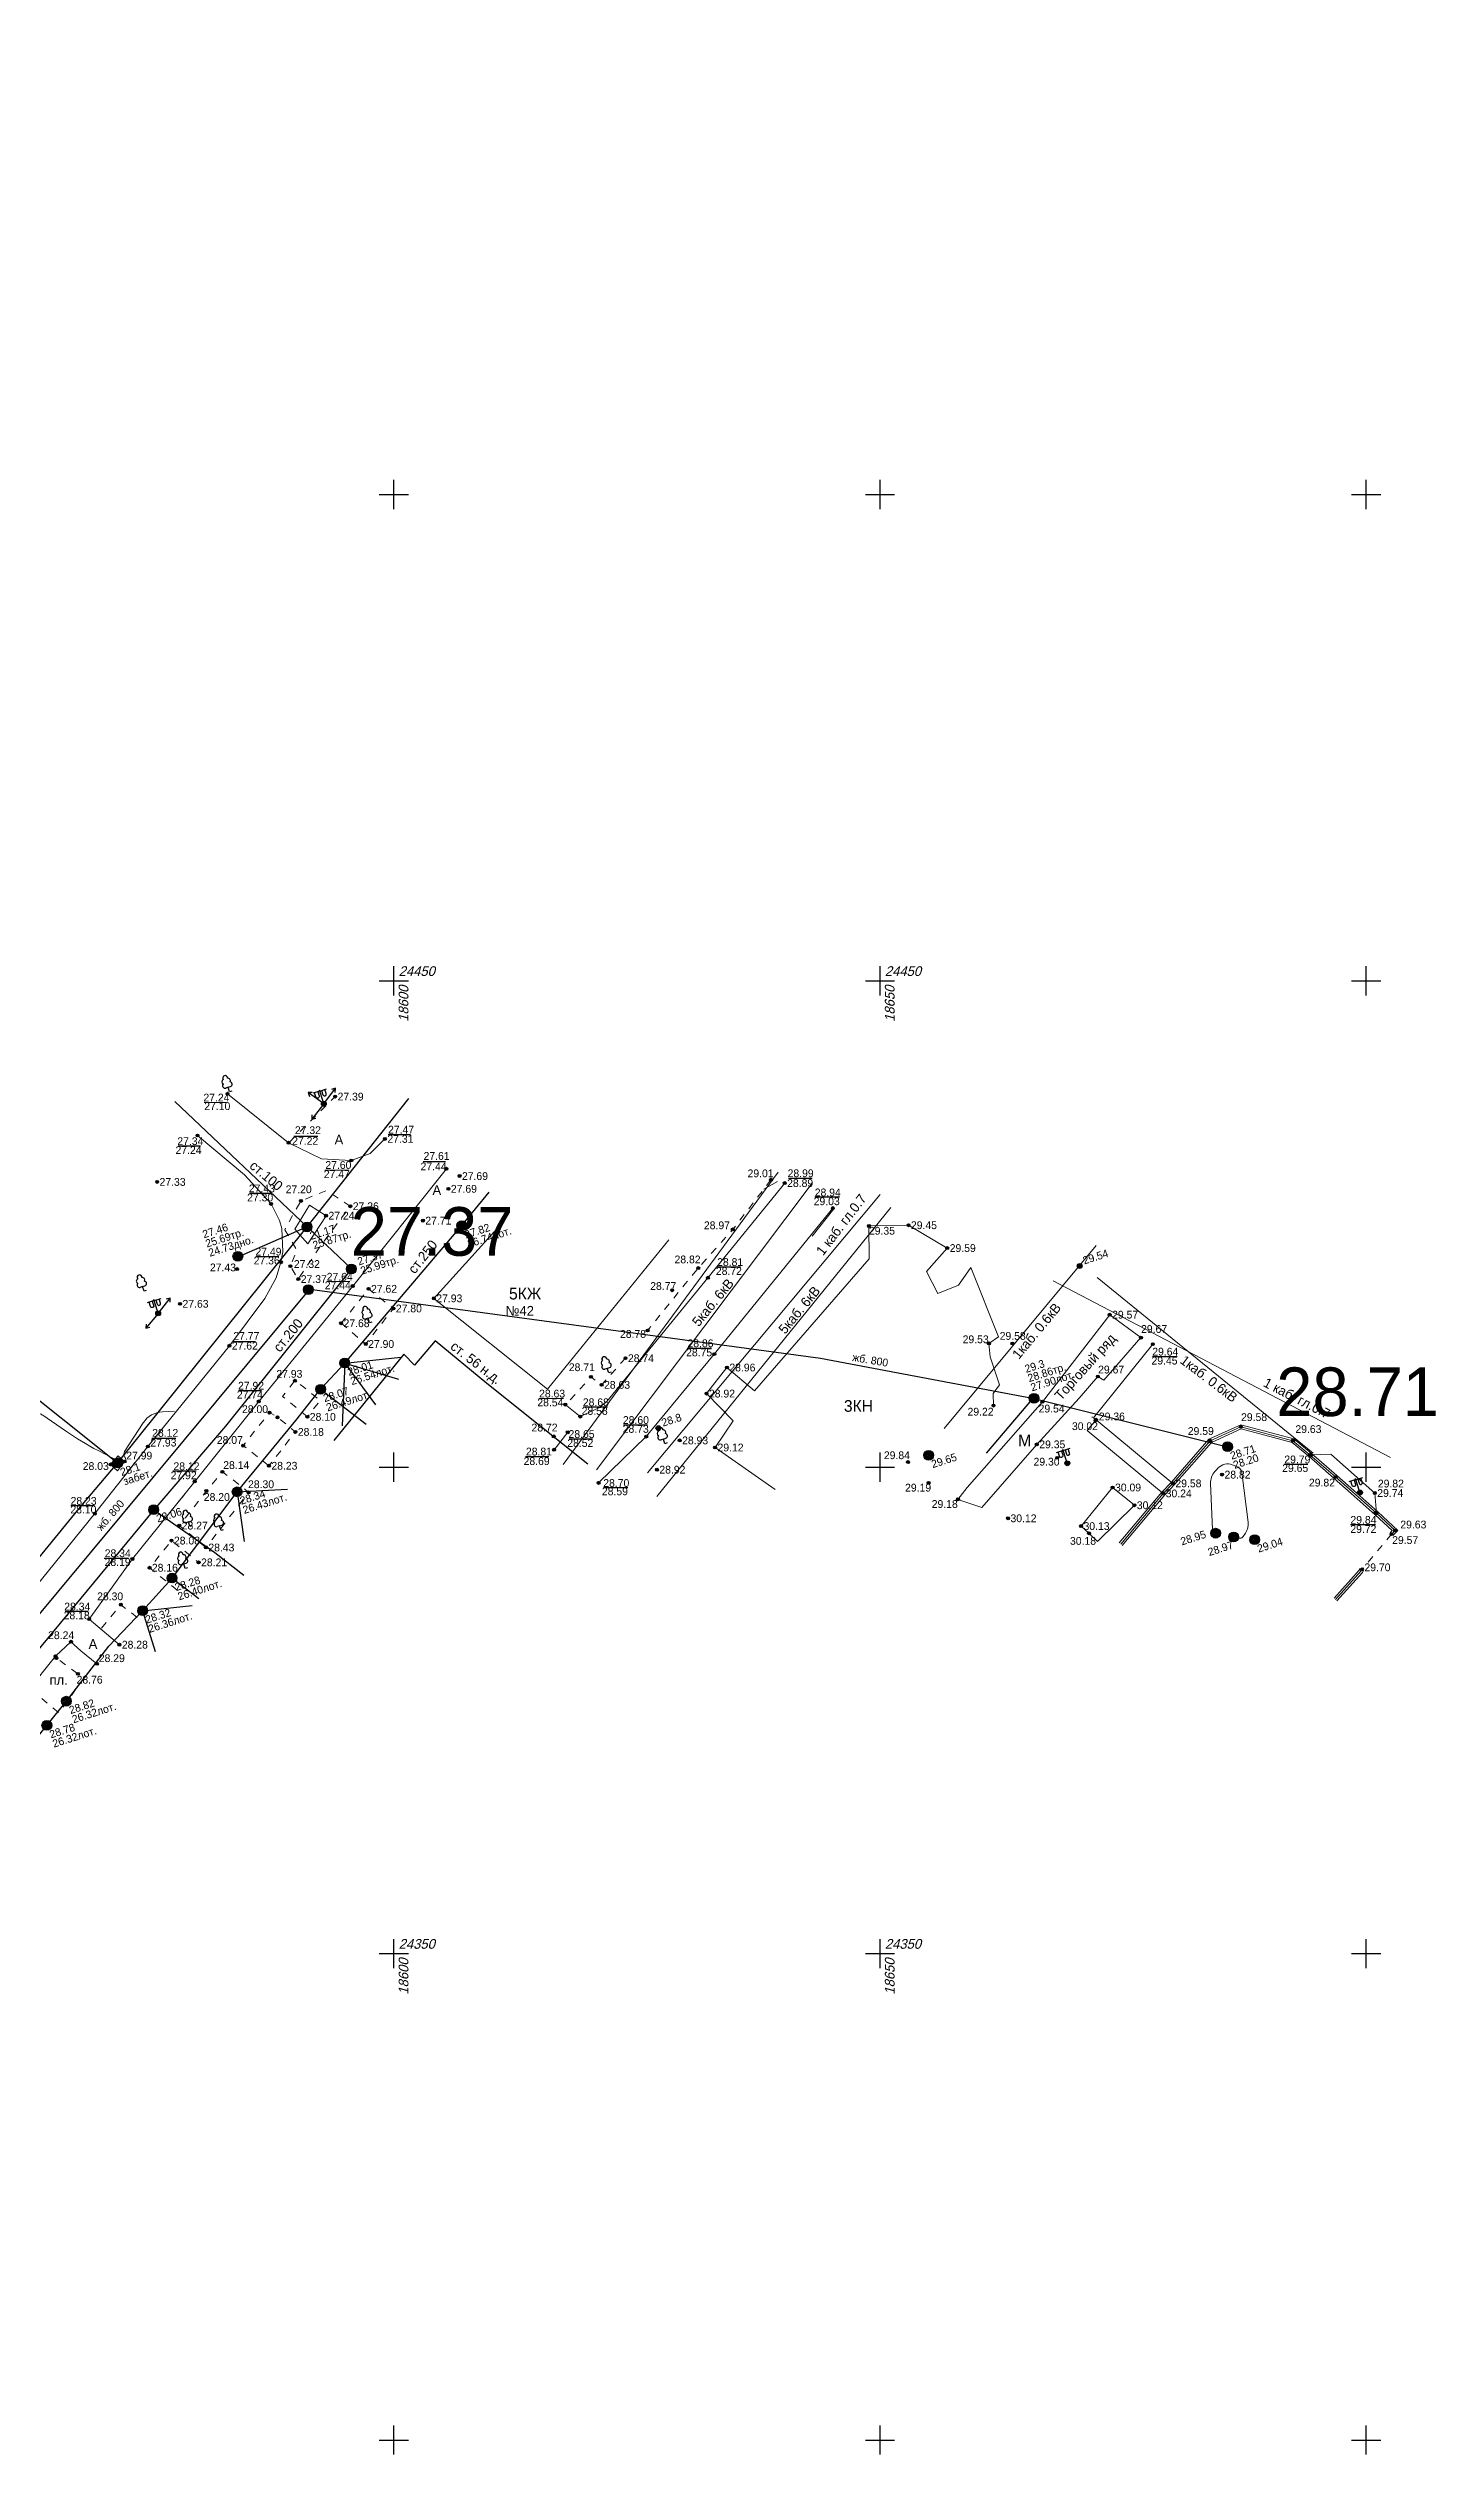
# Model space of a CAD drawing. Header units: metres. Extents: x 16881 to 20071, y 24181 to 25063.
# Drawn here: x 18564.5 to 18707.2, y 24298 to 24545.9 of the extents above; entities that cross this region are included whole.
import ezdxf
from ezdxf.enums import TextEntityAlignment as Align

# ---------------------------------------------------------------- set-up
doc = ezdxf.new("R2010")
doc.units = ezdxf.units.M
doc.linetypes.add('g5_01_5x1_5', pattern=[1.5, 0.75, -0.75])
for name, color, linetype in [('02_Сетка', 7, 'Continuous'), ('03_Здания и строения', 7, 'Continuous'), ('06_Инженерно-технические сооружения', 7, 'Continuous'), ('07_Объекты электропередачи', 7, 'Continuous'), ('10_Границы покрытий и угодий', 7, 'Continuous'), ('13_Растительность', 7, 'Continuous'), ('14_Ограждения', 7, 'Continuous'), ('19_Горизонтали', 7, 'Continuous'), ('30_Канализация', 7, 'Continuous'), ('31_Водопровод', 7, 'Continuous'), ('33_Газопровод', 7, 'Continuous'), ('35_Телефон', 7, 'Continuous'), ('37_Кабель низкого напряжения', 7, 'Continuous'), ('38_Кабели высокого напряжения', 7, 'Continuous'), ('44_Крышки колодцев', 7, 'Continuous'), ('45_Номера колодцев', 7, 'Continuous'), ('61_Отметки высоты поверхности', 7, 'Continuous'), ('Сетка', 7, 'Continuous')]:
    doc.layers.add(name, color=color, linetype=linetype)
doc.styles.add('LIKE11', font='bm431.shx')
doc.styles.add('LIKE14', font='p131.shx')
doc.styles.add('LIKE17', font='d431.shx')
doc.styles.add('LIKE32', font='peteri.shx')
doc.styles.add('Line_GUGK', font='')
doc.styles.get('Line_GUGK').set_extended_font_data('Bm431', italic=True)
doc.linetypes.add('g5_119_1', pattern='A,4,-1,[31,GUGK_2005.shx,S=0.1,R=0,X=0,Y=0],0.35,[31,GUGK_2005.shx,S=0.08,R=0,X=0,Y=0],3.3,[31,GUGK_2005.shx,S=0.08,R=180,X=0,Y=0],0.35,[31,GUGK_2005.shx,S=0.1,R=180,X=0,Y=0],-1', length=10)
doc.linetypes.add('g5_119_3', pattern='A,4,-1,[31,GUGK_2005.shx,S=0.1,R=0,X=0,Y=0],4,[31,GUGK_2005.shx,S=0.1,R=180,X=0,Y=0],-1', length=10)
doc.linetypes.add('g5_122_g', pattern='A,1,-1,1.5,-0.4,["Г",Line_GUGK,S=1,R=0,X=0,Y=-0.5],-1.5,1.5,-1,4,-1,4,-1,3', length=20.9)
doc.linetypes.add('g5_122_k', pattern='A,1,-1,1.5,-0.4,["К",Line_GUGK,S=1,R=0,X=0,Y=-0.5],-1.5,1.5,-1,4,-1,4,-1,3', length=20.9)
doc.linetypes.add('g5_122_kl', pattern='A,1,-1,1.5,-0.4,["Кл",Line_GUGK,S=1,R=0,X=0,Y=-0.5],-2.4,1.5,-1,4,-1,4,-1,3', length=21.8)
doc.linetypes.add('g5_122_v', pattern='A,1,-1,1.5,-0.4,["В",Line_GUGK,S=1,R=0,X=0,Y=-0.5],-1.5,1.5,-1,4,-1,4,-1,3', length=20.9)
doc.linetypes.add('g5_133_t', pattern='A,2,[27,GUGK_2005.shx,S=0.4,R=0,X=0,Y=0],2,-1,2,[27,GUGK_2005.shx,S=0.4,R=0,X=0,Y=0],2,-1,2,[27,GUGK_2005.shx,S=0.4,R=0,X=0,Y=0],2,-0.1,["V",Line_GUGK,S=1,R=0,X=0,Y=-0.5],-1', length=15.1)
doc.linetypes.add('g5_472', pattern='A,0,-4,[25,GUGK_2005.shx,S=0.4,R=0,X=0,Y=-0.2],0', length=4)

# ---------------------------------------------------------------- blocks, each defined once
blk = doc.blocks.new('g5_115_1')
at = {"color": 0}
for points in [[(0, 0), (2, 0)], [(1.65, -0.25), (2, 0), (1.65, 0.25)]]:
    blk.add_lwpolyline(points, dxfattribs=at)
blk = doc.blocks.new('g5_117b')
h = blk.add_hatch(color=255)
edge = h.paths.add_edge_path(flags=16)
edge.add_arc((0, 0), 0.113, 0, 360)
edge = h.paths.add_edge_path()
edge.add_arc((0, 0), 0.463, 0, 360)
h = blk.add_hatch(color=0)
edge = h.paths.add_edge_path()
edge.add_arc((0, 0), 0.075, 0, 360)
at = {"color": 0}
for radius in [0.5, 0.075]:
    blk.add_circle((0, 0), radius, dxfattribs=at)
blk = doc.blocks.new('g5_117kb')
h = blk.add_hatch(color=255)
h.paths.add_polyline_path([(0.04, 0.04), (0.46, 0.04, 0.367426), (0.04, 0.46)])
h.paths.add_polyline_path([(-0.04, 0.46, 0.367426), (-0.46, 0.04), (-0.04, 0.04)])
h.paths.add_polyline_path([(-0.04, -0.04), (-0.46, -0.04, 0.367426), (-0.04, -0.46)])
h.paths.add_polyline_path([(0.04, -0.46, 0.367426), (0.46, -0.04), (0.04, -0.04)])
at = {"color": 0}
for points in [[(-0.5, 0), (0.5, 0)], [(0, 0.5), (0, -0.5)]]:
    blk.add_lwpolyline(points, dxfattribs=at)
blk.add_circle((0, 0), 0.5, dxfattribs=at)
blk = doc.blocks.new('g5_388_1')
at = {"color": 0}
blk.add_lwpolyline([(0, 0.5), (0.26, 0.5, 0.798042), (0.36, 0.97, 0.636328), (0.23, 1.41, 0.533064), (0, 1.75, 0.533064), (-0.23, 1.41, 0.636328), (-0.36, 0.97, 0.798042), (-0.26, 0.5)], format="xyb", dxfattribs=at)
for points in [[(0, 0.5), (-0.26, 0.5)], [(0.25, 0), (0, 0), (0, 0.5)]]:
    blk.add_lwpolyline(points, dxfattribs=at)
blk = doc.blocks.new('g5_106_1a')
h = blk.add_hatch(color=255)
edge = h.paths.add_edge_path()
edge.add_arc((0, 0), 0.212, 0, 360)
at = {"color": 0}
blk.add_circle((0, 0), 0.25, dxfattribs=at)
blk = doc.blocks.new('g5_117v')
h = blk.add_hatch(color=255)
h.paths.add_polyline_path([(-0.46, 0.04), (0.46, 0.04, 0.921954)])
h.paths.add_polyline_path([(0.46, -0.04), (-0.46, -0.04, 0.921954)])
at = {"color": 0}
blk.add_line((-0.5, 0), (0.5, 0), dxfattribs=at)
blk.add_circle((0, 0), 0.5, dxfattribs=at)
blk = doc.blocks.new('g5_110_1e')
h = blk.add_hatch(color=255)
edge = h.paths.add_edge_path()
edge.add_arc((0, 0), 0.212, 0, 360)
at = {"color": 0}
for p, q in [((0, 1.38), (-0.75, 1.38)), ((0, 0.25), (0, 1.5)), ((0, 1.38), (0.75, 1.38))]:
    blk.add_line(p, q, dxfattribs=at)
for points in [[(-0.2, 1.38), (-0.2, 0.93, -1.040016), (-0.55, 0.93), (-0.55, 1.38)], [(0.2, 1.38), (0.2, 0.93, 1.040016), (0.55, 0.93), (0.55, 1.38)]]:
    blk.add_lwpolyline(points, format="xyb", dxfattribs=at)
blk.add_circle((0, 0), 0.25, dxfattribs=at)
blk = doc.blocks.new('g5_012')
at = {"color": 92}
for points in [[(-1.5, 0), (1.5, 0)], [(0, -1.5), (0, 1.5)]]:
    blk.add_lwpolyline(points, dxfattribs=at)
blk = doc.blocks.new('g5_330')
blk.add_hatch(color=0).paths.add_polyline_path([(0.15, 0, 1), (-0.15, 0, 1)])
at = {"color": 0}
blk.add_circle((0, 0), 0.15, dxfattribs=at)
blk = doc.blocks.new('g5_117kl')
h = blk.add_hatch(color=255)
h.paths.add_polyline_path([(0.42, 0.2, 0.633652), (-0.42, 0.2)])
h.paths.add_polyline_path([(-0.45, 0.12, 0.067116), (-0.46, 0, 0.067116), (-0.45, -0.12), (0.45, -0.12, 0.067116), (0.46, 0, 0.067116), (0.45, 0.12)])
h.paths.add_polyline_path([(-0.42, -0.2, 0.633652), (0.42, -0.2)])
at = {"color": 0}
for p, q in [((-0.47, 0.16), (0.47, 0.16)), ((-0.47, -0.16), (0.47, -0.16))]:
    blk.add_line(p, q, dxfattribs=at)
blk.add_circle((0, 0), 0.5, dxfattribs=at)

msp = doc.modelspace()

# ---------------------------------------------------------------- linework, layer by layer
at = {"layer": '03_Здания и строения', "color": 7, "linetype": 'Continuous', "lineweight": 20, "flags": 128}
for points in [[(18611.28, 24425.25), (18604.12, 24417.36), (18615.8, 24408.03), (18628.27, 24423.36)], [(18648.86, 24424.8), (18648.88, 24421.43), (18637.11, 24407.85), (18634.26, 24410.25), (18632.16, 24407.57), (18634.9, 24404.78), (18633.04, 24402.03), (18639.23, 24397.7)], [(18648.86, 24424.8), (18652.93, 24424.88), (18656.92, 24422.53), (18654.79, 24420.13), (18655.96, 24417.87), (18658.06, 24418.71), (18659.34, 24420.52), (18662.18, 24413.39), (18661.2, 24412.73), (18661.32, 24411.35), (18662.29, 24408.46), (18661.63, 24407.57), (18661.67, 24406.34)], [(18658.02, 24396.7), (18658.97, 24397.9), (18666.7, 24406.74), (18673.62, 24415.68), (18676.84, 24413.32), (18673.01, 24408.95), (18672.4, 24409.33), (18670.49, 24407.09), (18666.12, 24402.35), (18660.48, 24395.86), (18658.02, 24396.7)]]:
    msp.add_lwpolyline(points, dxfattribs=at)
at = {"layer": '06_Инженерно-технические сооружения', "color": 7, "linetype": 'Continuous', "lineweight": 20, "flags": 128}
for points in [[(18591.16, 24422.97), (18593.03, 24425.86), (18591.32, 24426.95), (18589.83, 24424.47), (18591.16, 24422.97)], [(18672.23, 24404.88), (18671.3, 24403.77), (18679.13, 24397.31), (18680.13, 24398.34)], [(18570.88, 24400.29), (18571.65, 24401.16), (18572.31, 24400.59), (18571.57, 24399.63), (18570.88, 24400.29)], [(18673.92, 24397.92), (18670.68, 24393.95), (18671.49, 24393.21), (18672.38, 24392.38), (18676.16, 24396.09), (18673.92, 24397.92)]]:
    msp.add_lwpolyline(points, dxfattribs=at)
at = {"layer": '10_Границы покрытий и угодий', "color": 7, "linetype": 'Continuous', "lineweight": 20, "flags": 128}
for points in [[(18582.9, 24438.39), (18589.18, 24433.36), (18592.56, 24431.69), (18595.63, 24431.53), (18597.57, 24432.25), (18599.09, 24433.75)], [(18579.81, 24434.1), (18584.65, 24430.05), (18587.38, 24427.07), (18588.25, 24425.38), (18588.49, 24424.54), (18588.59, 24422.15), (18588.39, 24421.07), (18587.89, 24419.47), (18586.75, 24417.36), (18583.09, 24412.49), (18574.72, 24402.13), (18569.25, 24395.23), (18561.76, 24385.97), (18559.84, 24385.09), (18558.12, 24385.01), (18553.44, 24386.83), (18549.08, 24381.49), (18547.98, 24380.25), (18548.31, 24378.66), (18547.92, 24375.3), (18546.73, 24373.12), (18532.66, 24355.98)], [(18571.78, 24381.76), (18568.67, 24384.39), (18573.12, 24390.57), (18579.53, 24398.55), (18586.11, 24406.77), (18595.77, 24418.63), (18605.41, 24430.68)], [(18617.63, 24406.44), (18619.17, 24405.21), (18621.09, 24406.09), (18621.9, 24406.76), (18632.3, 24419.48), (18640.2, 24429.21)], [(18645.15, 24426.64), (18632.96, 24411.62), (18625.96, 24403.15), (18621.06, 24398.39)], [(18678.06, 24412.65), (18671.96, 24405.09), (18672.23, 24404.88), (18680.13, 24398.34)], [(18616.48, 24401.8), (18617.89, 24403.59)], [(18694.24, 24401.28), (18696.37, 24401.36), (18700.89, 24397.35), (18701.05, 24395.27), (18702.97, 24393.5), (18702.6, 24393.12)], [(18549.12, 24350.54), (18547.81, 24352.15), (18547.09, 24354.08), (18547.29, 24356.19), (18548.26, 24358.56), (18549.68, 24360.84), (18555.88, 24368.68), (18560.21, 24374.25), (18563.97, 24379.02), (18565.21, 24380.57), (18566.8, 24382.06), (18567.8, 24381.12), (18569.47, 24379.8)]]:
    msp.add_lwpolyline(points, dxfattribs=at)
at = {"layer": '10_Границы покрытий и угодий', "color": 7, "linetype": 'g5_01_5x1_5', "lineweight": 20, "flags": 128}
for points in [[(18589.3, 24433.46), (18593.97, 24438.1)], [(18588.78, 24424.42), (18590.03, 24422.27), (18589.37, 24420.67), (18590.18, 24419.34), (18592.52, 24422.85), (18595.53, 24426.83), (18593.1, 24428.45), (18590.45, 24427.38), (18588.78, 24424.42)], [(18638.78, 24429.55), (18634.86, 24424.45), (18631.31, 24420.47), (18629.98, 24418.87), (18626.1, 24414.06)], [(18594.58, 24414.8), (18597.11, 24412.67), (18599.96, 24416.32), (18597.41, 24418.34), (18594.58, 24414.8)], [(18623.83, 24411.21), (18621.37, 24408.47), (18620.27, 24409.29), (18617.81, 24406.55)], [(18591.11, 24405.18), (18589.36, 24406.65), (18588.56, 24407.28), (18589.83, 24408.89), (18590.76, 24408.22), (18592.42, 24406.85), (18591.11, 24405.18)], [(18587.16, 24400.15), (18585.17, 24401.73), (18584.51, 24402.22), (18587.22, 24405.62), (18588.04, 24405.13), (18589.88, 24403.63), (18587.16, 24400.15)], [(18580.68, 24391.75), (18577.94, 24394), (18580.73, 24397.56), (18582.37, 24399.53), (18583.28, 24398.86), (18585.07, 24397.41), (18580.68, 24391.75)], [(18577.72, 24387.36), (18574.88, 24389.67), (18577.14, 24392.46), (18579.93, 24390.22)], [(18702.6, 24393.12), (18699.56, 24389.5)], [(18569.93, 24383.47), (18571.93, 24385.87), (18573.64, 24384.52)], [(18562.64, 24377.19), (18565.53, 24374.75), (18568.12, 24378.29), (18567.51, 24378.76), (18565.3, 24380.38)]]:
    msp.add_lwpolyline(points, dxfattribs=at)
at = {"layer": '14_Ограждения', "color": 7, "linetype": 'Continuous', "lineweight": 20, "flags": 128}
for points in [[(18702.74, 24392.99), (18703.26, 24393.51), (18701.18, 24395.42), (18698.72, 24397.61), (18696.98, 24399.15), (18694.35, 24401.44), (18692.56, 24402.91), (18687.1, 24404.37), (18683.83, 24402.88), (18679.99, 24398.48), (18678.98, 24397.44), (18674.61, 24392.23)], [(18702.46, 24393.26), (18702.68, 24393.5), (18700.91, 24395.12), (18698.45, 24397.31), (18696.71, 24398.85), (18694.1, 24401.14), (18692.37, 24402.55), (18687.13, 24403.94), (18684.08, 24402.56), (18680.28, 24398.21), (18679.28, 24397.17), (18674.91, 24391.97)], [(18699.38, 24389.59), (18699.29, 24389.42), (18696.7, 24386.54)], [(18699.73, 24389.4), (18699.62, 24389.19), (18696.99, 24386.28)]]:
    msp.add_lwpolyline(points, dxfattribs=at)
at = {"layer": '14_Ограждения', "color": 7, "linetype": 'g5_472', "lineweight": 20, "flags": 128}
for points in [[(18702.6, 24393.12), (18702.97, 24393.5), (18701.05, 24395.27), (18698.58, 24397.46), (18696.85, 24399), (18694.22, 24401.29), (18692.47, 24402.73), (18687.11, 24404.16), (18683.96, 24402.72), (18680.13, 24398.34), (18679.13, 24397.31), (18674.76, 24392.1)], [(18699.56, 24389.5), (18699.45, 24389.3), (18696.84, 24386.41)]]:
    msp.add_lwpolyline(points, dxfattribs=at)
at = {"layer": '19_Горизонтали', "color": 32, "linetype": 'Continuous', "lineweight": 20, "flags": 128}
for points, elevation in [([(18638.04, 24428.57), (18639.47, 24429.36)], 29), ([(18643.02, 24423.77), (18645.24, 24426.58)], 29), ([(18573.38, 24400.49), (18572.45, 24399.26)], 28), ([(18578.41, 24397.1), (18577.75, 24396.33)], 28)]:
    msp.add_lwpolyline(points, dxfattribs=dict(at, elevation=elevation))
for points, elevation in [([(18577.46, 24405.75), (18576.2, 24405.69, 0.242268), (18574.24, 24404.58), (18572.32, 24401.63, 0.312765), (18572.33, 24401.05), (18572.37, 24400.99, -0.375391), (18572.34, 24400.56), (18572.22, 24400.44, -0.832372), (18572.18, 24400.47), (18572.18, 24400.47, 0.351519), (18572.14, 24400.65), (18571.79, 24400.91, 0.334134), (18571.49, 24400.91), (18571.49, 24400.91, -0.286532), (18571.16, 24400.89), (18569.59, 24401.71, -0.030024), (18566.23, 24403.74), (18563.89, 24405.34, 0.036741), (18563.72, 24405.44), (18563.72, 24405.44, 0.036197), (18563.53, 24405.52), (18563.36, 24405.57)], 28), ([(18684.18, 24393.61), (18683.99, 24398.33, -0.193846), (18684.43, 24399.55), (18684.61, 24399.75, -0.098333), (18685.27, 24400.25), (18685.27, 24400.25, -0.197289), (18686.05, 24400.3), (18686.6, 24400.11, -0.109505), (18687.01, 24399.86), (18687.01, 24399.86, -0.172274), (18687.22, 24399.45), (18687.85, 24394.36, -0.179575), (18687.59, 24393.23), (18687.35, 24392.87, -0.238006), (18687.06, 24392.71), (18686.86, 24392.7)], 29)]:
    msp.add_lwpolyline(points, format="xyb", dxfattribs=dict(at, elevation=elevation))
at = {"layer": '19_Горизонтали', "color": 32, "linetype": 'Continuous', "lineweight": 30, "elevation": 30, "flags": 128}
msp.add_lwpolyline([(18671.78, 24405.19), (18671.85, 24405.13)], dxfattribs=at)
at = {"layer": '30_Канализация', "color": 42, "linetype": 'g5_122_kl', "lineweight": 30, "flags": 128}
for points in [[(17981.18, 24764.18), (17973.76, 24619.69), (18068.15, 24564.87), (18224.59, 24482.33), (18357.92, 24375.34), (18432.45, 24314.74), (18453.24, 24297.97), (18504.49, 24313.98), (18591.36, 24418.31), (18643.88, 24411.2), (18665.87, 24407.08), (18685.74, 24402.11)], [(18665.8, 24407.16), (18660.91, 24401.43)]]:
    msp.add_lwpolyline(points, dxfattribs=at)
at = {"layer": '30_Канализация', "color": 12, "linetype": 'g5_122_k', "lineweight": 30, "flags": 128}
for points in [[(18594.96, 24410.71), (18606.99, 24424.84), (18609.79, 24428.26)], [(18591.08, 24424.7), (18584.03, 24421.62)], [(18594.96, 24410.71), (18600.71, 24411.32)], [(18532.59, 24335.07), (18550.09, 24355.88), (18554.65, 24361.61), (18556.89, 24364.32), (18564.32, 24373.46), (18566.33, 24375.95), (18570.68, 24381.61), (18574.17, 24385.25), (18577.2, 24388.6), (18583.89, 24397.47), (18589.91, 24404.8), (18592.47, 24408.02), (18594.96, 24410.71), (18594.69, 24404.27)], [(18594.96, 24410.71), (18598.13, 24406.41)], [(18594.96, 24410.71), (18600.47, 24409.07)], [(18592.47, 24408.02), (18597.15, 24404.44)], [(18583.89, 24397.47), (18589.07, 24397.73)], [(18583.89, 24397.47), (18584.62, 24392.37)], [(18577.2, 24388.6), (18579.94, 24386.52)], [(18574.17, 24385.25), (18579.28, 24385.78)], [(18574.17, 24385.25), (18575.47, 24381.07)]]:
    msp.add_lwpolyline(points, dxfattribs=at)
at = {"layer": '31_Водопровод', "color": 94, "linetype": 'g5_122_v', "lineweight": 30, "flags": 128}
for points in [[(18571.6, 24400.43), (18591.08, 24424.7), (18577.48, 24437.59)], [(18591.08, 24424.7), (18601.53, 24437.9)], [(18591.08, 24424.7), (18595.64, 24420.38)], [(18595.64, 24420.38), (18582.69, 24404.23), (18575.31, 24395.63), (18581.6, 24391.25), (18584.57, 24388.92)], [(18428.29, 24302.06), (18495.57, 24315.46), (18501.61, 24317), (18513.26, 24328.99), (18520.22, 24338.28), (18551.01, 24375.44), (18567.96, 24396.12), (18571.6, 24400.43), (18560.18, 24409.53)], [(18575.31, 24395.63), (18561.61, 24379.03), (18540.02, 24353.1), (18532.99, 24344.16), (18531.67, 24345.65), (18515.28, 24327.09)]]:
    msp.add_lwpolyline(points, dxfattribs=at)
at = {"layer": '33_Газопровод', "color": 132, "linetype": 'g5_122_g', "lineweight": 30, "flags": 128}
msp.add_lwpolyline([(18619.94, 24400.32), (18609.55, 24408.62), (18604.27, 24413), (18602.13, 24410.49), (18601.02, 24411.64), (18593.82, 24402.75)], dxfattribs=at)
at = {"layer": '35_Телефон', "color": 6, "linetype": 'g5_133_t', "lineweight": 20, "flags": 128}
for points in [[(18626.1, 24399.44), (18650.02, 24428.02)], [(18702.5, 24401), (18667.82, 24419.16)]]:
    msp.add_lwpolyline(points, dxfattribs=at)
at = {"layer": '37_Кабель низкого напряжения', "color": 1, "linetype": 'g5_119_3', "lineweight": 20, "flags": 128}
for points in [[(18656.61, 24403.99), (18672.22, 24422.79)], [(18672.34, 24419.52), (18694.53, 24401.46)]]:
    msp.add_lwpolyline(points, dxfattribs=at)
at = {"layer": '38_Кабели высокого напряжения', "color": 1, "linetype": 'g5_119_1', "lineweight": 20, "flags": 128}
for points in [[(18617.42, 24400.28), (18639.54, 24430.33)], [(18620.84, 24399.75), (18643.01, 24429.19)], [(18651.11, 24426.69), (18627.05, 24396.98)]]:
    msp.add_lwpolyline(points, dxfattribs=at)
at = {"layer": '61_Отметки высоты поверхности', "flags": 128}
for points in [[(18580.51, 24437.53), (18582.79, 24437.51)], [(18589.71, 24434.03), (18592.2, 24434.03)], [(18599.42, 24434.19), (18601.72, 24434.2)], [(18577.81, 24433.03), (18580.13, 24433.04)], [(18603.03, 24431.43), (18605.33, 24431.43)], [(18585.15, 24428.16), (18587.5, 24428.17)], [(18592.89, 24430.55), (18595.34, 24430.56)], [(18640.59, 24429.7), (18643.04, 24429.71)], [(18643.3, 24427.79), (18645.85, 24427.8)], [(18585.82, 24421.68), (18588.16, 24421.67)], [(18593.1, 24419.11), (18595.49, 24419.13)], [(18633.28, 24420.6), (18635.65, 24420.6)], [(18583.53, 24412.92), (18585.76, 24412.91)], [(18630.18, 24412.24), (18632.66, 24412.24)], [(18678.03, 24411.4), (18680.55, 24411.4)], [(18584.04, 24407.88), (18586.39, 24407.89)], [(18614.93, 24407.08), (18617.45, 24407.09)], [(18619.5, 24406.22), (18621.96, 24406.2)], [(18623.63, 24404.36), (18626.1, 24404.37)], [(18575.11, 24403), (18577.57, 24403)], [(18613.56, 24401.1), (18615.93, 24401.11)], [(18618.03, 24402.93), (18620.42, 24402.93)], [(18577.29, 24399.63), (18579.69, 24399.62)], [(18691.58, 24400.32), (18694.01, 24400.33)], [(18566.8, 24396.07), (18569.22, 24396.07)], [(18621.55, 24397.93), (18624.08, 24397.91)], [(18698.37, 24394.1), (18700.94, 24394.12)], [(18570.22, 24390.66), (18572.72, 24390.66)], [(18566.2, 24385.21), (18568.58, 24385.21)]]:
    msp.add_lwpolyline(points, dxfattribs=at)

# ---------------------------------------------------------------- block references
at = {"layer": '02_Сетка', "color": 92, "linetype": 'Continuous', "lineweight": 15, "ltscale": 0.5}
for p in [(18600, 24500), (18650, 24500), (18700, 24500), (18600, 24450), (18650, 24450), (18700, 24450), (18600, 24400), (18650, 24400), (18700, 24400), (18600, 24350), (18650, 24350), (18700, 24350), (18600, 24300), (18650, 24300), (18700, 24300)]:
    msp.add_blockref('g5_012', p, dxfattribs=at)
at = {"layer": '07_Объекты электропередачи', "color": 7, "linetype": 'Continuous', "lineweight": 20}
for name, p, rotation in [('g5_115_1', (18592.8, 24437.35, 27.32), 143.9248446055383), ('g5_110_1e', (18592.8, 24437.35, 27.32), 17.69727627159691), ('g5_115_1', (18592.8, 24437.35, 27.32), 53.54642571537928), ('g5_115_1', (18592.8, 24437.35, 27.32), 231.666137702439), ('g5_106_1a', (18670.53, 24420.69, 29.54), 17.69727627159691), ('g5_115_1', (18575.77, 24415.82, 27.64), 230.0217013578668), ('g5_110_1e', (18575.77, 24415.82, 27.64), 17.69727627159691), ('g5_115_1', (18575.77, 24415.82, 27.64), 51.66612586329354), ('g5_106_1a', (18627.21, 24404.02, 28.8), 17.69727627159691), ('g5_110_1e', (18669.26, 24400.41, 30.05), 17.69727627159691), ('g5_110_1e', (18699.36, 24397.41, 29.86), 17.69727627159691)]:
    msp.add_blockref(name, p, dxfattribs=dict(at, rotation=rotation))
at = {"layer": '13_Растительность', "color": 92, "linetype": 'Continuous', "lineweight": 20, "rotation": 17.69727627159691}
for p in [(18583.11, 24438.58, 27.29), (18574.31, 24418.09, 27.61), (18597.51, 24414.85, 27.73), (18622.1, 24409.69, 28.68), (18627.88, 24402.42, 28.88), (18579.03, 24393.9, 28.27), (18582.23, 24393.5, 28.16), (18578.55, 24389.59, 28.21)]:
    msp.add_blockref('g5_388_1', p, dxfattribs=at)
at = {"layer": '44_Крышки колодцев', "color": 7, "linetype": 'Continuous', "lineweight": 20}
for name, p, rotation in [('g5_117v', (18591.08, 24424.7, 21.17), 17.69727627159691), ('g5_117kb', (18606.99, 24424.84, 27.82), 17.69727627159691), ('g5_117kb', (18583.96, 24421.69, 27.46), 17.69727627159691), ('g5_117v', (18595.64, 24420.38, 27.37), 17.69727627159691), ('g5_117kl', (18591.2, 24418.26, 27.32), 326.3099380122847), ('g5_117kb', (18594.96, 24410.71, 28.01), 17.69727627159691), ('g5_117kb', (18592.47, 24408.02, 28.07), 17.69727627159691), ('g5_117kl', (18665.83, 24407.09, 29.3), 326.3099380122847), ('g5_117v', (18571.6, 24400.43, 28.1), 17.69727627159691), ('g5_117b', (18655, 24401.23, 29.65), 17.69727627159691), ('g5_117kl', (18685.74, 24402.11, 28.71), 326.3099380122847), ('g5_117v', (18575.31, 24395.63, 28.06), 17.69727627159691), ('g5_117kb', (18583.89, 24397.47, 28.34), 17.69727627159691), ('g5_117b', (18684.51, 24393.22, 28.95), 17.69727627159691), ('g5_117b', (18686.38, 24392.83, 28.97), 17.69727627159691), ('g5_117b', (18688.53, 24392.55, 29.04), 17.69727627159691), ('g5_117kb', (18577.2, 24388.6, 28.29), 17.69727627159691), ('g5_117kb', (18574.17, 24385.25, 28.32), 17.69727627159691), ('g5_117kb', (18566.33, 24375.95, 28.82), 17.69727627159691), ('g5_117kb', (18564.32, 24373.46, 28.78), 17.69727627159691)]:
    msp.add_blockref(name, p, dxfattribs=dict(at, rotation=rotation))
at = {"layer": '61_Отметки высоты поверхности', "color": 7, "linetype": 'Continuous', "lineweight": 20}
for p in [(18582.9, 24438.39, 27.11), (18593.97, 24438.1, 27.39), (18579.81, 24434.1, 27.24), (18589.18, 24433.36, 27.22), (18599.09, 24433.75, 27.31), (18595.63, 24431.53, 27.47), (18605.41, 24430.68, 27.44), (18575.66, 24429.33, 27.33), (18605.62, 24428.62, 27.69), (18606.76, 24429.94, 27.69), (18638.78, 24429.55, 29.01), (18640.2, 24429.21, 28.89), (18587.38, 24427.07, 27.3), (18590.45, 24427.38, 27.2), (18593.03, 24425.86, 27.24), (18595.53, 24426.83, 27.26), (18645.15, 24426.64, 28.94), (18602.99, 24425.35, 27.71), (18634.86, 24424.45, 28.97), (18648.86, 24424.8, 29.35), (18652.93, 24424.88, 29.45), (18588.39, 24421.07, 27.36), (18589.37, 24420.67, 27.32), (18656.92, 24422.53, 29.59), (18583.88, 24420.37, 27.43), (18590.18, 24419.34, 27.37), (18595.77, 24418.63, 27.45), (18597.41, 24418.34, 27.62), (18628.63, 24418.19, 28.77), (18631.31, 24420.47, 28.82), (18632.3, 24419.48, 28.72), (18578.02, 24416.8, 27.63), (18599.96, 24416.32, 27.8), (18604.12, 24417.36, 27.93), (18673.62, 24415.68, 29.57), (18594.58, 24414.8, 27.68), (18626.1, 24414.06, 28.78), (18676.84, 24413.32, 29.67), (18583.09, 24412.49, 27.62), (18597.11, 24412.67, 27.9), (18623.83, 24411.21, 28.73), (18632.96, 24411.62, 28.75), (18661.2, 24412.73, 29.53), (18663.62, 24412.72, 29.8), (18678.06, 24412.65, 29.45), (18589.83, 24408.89, 27.93), (18620.27, 24409.29, 28.71), (18621.37, 24408.47, 28.63), (18634.26, 24410.25, 28.96), (18672.4, 24409.33, 29.67), (18586.11, 24406.77, 27.73), (18617.63, 24406.44, 28.54), (18632.16, 24407.57, 28.92), (18661.67, 24406.34, 29.21), (18666.7, 24406.74, 29.55), (18587.22, 24405.62, 28), (18588.04, 24405.13, 28.06), (18589.88, 24403.63, 28.18), (18591.11, 24405.18, 28.1), (18617.89, 24403.59, 28.52), (18619.17, 24405.21, 28.58), (18672.16, 24404.8, 30.02), (18672.23, 24404.88, 29.36), (18687.11, 24404.16, 29.57), (18574.72, 24402.13, 27.93), (18584.51, 24402.22, 28.07), (18616.45, 24403.17, 28.71), (18616.48, 24401.8, 28.69), (18625.96, 24403.15, 28.61), (18629.4, 24402.76, 28.93), (18633.04, 24402.03, 29.12), (18666.12, 24402.35, 29.35), (18668.22, 24400.97, 29.3), (18683.96, 24402.72, 29.59), (18692.47, 24402.73, 29.63), (18694.24, 24401.28, 29.65), (18694.31, 24401.22, 29.79), (18570.88, 24400.29, 28.03), (18572.31, 24400.59, 27.99), (18579.53, 24398.55, 27.93), (18582.37, 24399.53, 28.14), (18587.16, 24400.15, 28.23), (18621.06, 24398.39, 28.59), (18627.06, 24399.75, 28.92), (18652.88, 24400.53, 29.84), (18655, 24398.4, 29.19), (18680.13, 24398.34, 29.58), (18685.18, 24399.24, 28.82), (18696.85, 24399, 29.82), (18580.73, 24397.56, 28.2), (18585.07, 24397.41, 28.3), (18658.02, 24396.7, 29.18), (18673.92, 24397.92, 30.09), (18676.16, 24396.09, 30.12), (18679.13, 24397.31, 30.24), (18700.89, 24397.35, 29.74), (18569.25, 24395.23, 28.1), (18577.94, 24394, 28.27), (18663.17, 24394.75, 30.12), (18670.68, 24393.95, 30.13), (18700.96, 24395.34, 29.84), (18701.05, 24395.27, 29.72), (18702.97, 24393.5, 29.63), (18577.14, 24392.46, 28.07), (18580.68, 24391.75, 28.43), (18671.49, 24393.21, 30.18), (18702.6, 24393.12, 29.57), (18573.12, 24390.57, 28.19), (18574.88, 24389.67, 28.16), (18579.93, 24390.22, 28.21), (18699.56, 24389.5, 29.48), (18571.93, 24385.87, 28.3), (18568.67, 24384.39, 28.18), (18566.8, 24382.06, 28.24), (18571.78, 24381.76, 28.27), (18565.21, 24380.57, 28.42), (18565.3, 24380.38, 28.59), (18567.51, 24378.76, 28.76), (18569.47, 24379.8, 28.29)]:
    msp.add_blockref('g5_330', p, dxfattribs=at)

# ---------------------------------------------------------------- texts
at = {"color": 6, "linetype": 'ByBlock', "lineweight": 60, "char_height": 5, "attachment_point": 1}
for s, insert in [('27.37', (18595.57, 24426.74)), ('28.71', (18690.75, 24410.26))]:
    msp.add_mtext_dynamic_manual_height_columns(s, width=22.4107, gutter_width=12.5, heights=[0], dxfattribs=dict(at, insert=insert))
at = {"layer": '03_Здания и строения', "color": 7, "linetype": 'Continuous', "lineweight": 15}
for s, height, style, p in [('5КЖ', 1.2, 'LIKE14', (18611.85, 24417.25)), ('№42', 1, 'LIKE11', (18611.49, 24415.58)), ('3КН', 1.2, 'LIKE14', (18646.29, 24405.7)), ('М', 1.2, 'LIKE14', (18664.21, 24402.15))]:
    msp.add_text(s, height=height, dxfattribs=dict(at, style=style)).set_placement(p)
at = {"layer": '03_Здания и строения', "color": 7, "linetype": 'Continuous', "lineweight": 15, "style": 'LIKE11'}
msp.add_text('Торговый ряд', height=1, rotation=47.9699, dxfattribs=at).set_placement((18668.61, 24406.8))
at = {"layer": '07_Объекты электропередачи', "color": 7, "linetype": 'Continuous', "lineweight": 15, "ltscale": 0.5, "style": 'LIKE17'}
for s, p in [('29.54', (18671.01, 24420.84)), ('28.8', (18627.69, 24404.17))]:
    msp.add_text(s, height=0.8, rotation=17.6973, dxfattribs=at).set_placement(p)
at = {"layer": '10_Границы покрытий и угодий', "color": 7, "linetype": 'Continuous', "lineweight": 15, "style": 'LIKE11'}
for s, p in [('А', (18593.91, 24433.18)), ('А', (18603.98, 24427.99)), ('А', (18568.62, 24381.33)), ('пл.', (18564.6, 24377.64))]:
    msp.add_text(s, height=1, dxfattribs=at).set_placement(p)
at = {"layer": '30_Канализация', "color": 12, "linetype": 'Continuous', "lineweight": 15, "style": 'LIKE32'}
msp.add_text('ст.250', height=1, rotation=51.9119, dxfattribs=at).set_placement((18602.16, 24419.8))
at = {"layer": '30_Канализация', "color": 42, "linetype": 'Continuous', "lineweight": 20, "style": 'LIKE11'}
for rotation, p in [(350.4792, (18647.11, 24410.94, 12.16)), (49.0396, (18569.92, 24393.41, 12.16))]:
    msp.add_text('жб. 800', height=0.8, rotation=rotation, dxfattribs=at).set_placement(p)
at = {"layer": '31_Водопровод', "color": 94, "linetype": 'Continuous', "lineweight": 15, "style": 'LIKE32'}
for s, rotation, p in [('ст.100', 319.9352, (18585.08, 24430.84)), ('ст.200', 50.726, (18588.28, 24411.75))]:
    msp.add_text(s, height=1, rotation=rotation, dxfattribs=at).set_placement(p)
at = {"layer": '33_Газопровод', "color": 132, "linetype": 'Continuous', "lineweight": 15, "style": 'LIKE32'}
msp.add_text('ст. 56 н.д.', height=1, rotation=322.2044, dxfattribs=at).set_placement((18605.73, 24412.24))
at = {"layer": '35_Телефон', "color": 6, "linetype": 'Continuous', "lineweight": 15, "style": 'LIKE32'}
for rotation, p in [(52.3809, (18644.14, 24421.68)), (332.7519, (18689.33, 24408.36))]:
    msp.add_text('1 каб. гл.0.7', height=1, rotation=rotation, dxfattribs=at).set_placement(p)
at = {"layer": '37_Кабель низкого напряжения', "color": 1, "linetype": 'Continuous', "lineweight": 20, "style": 'LIKE32'}
for rotation, p in [(50.3524, (18664.28, 24411.03)), (322.7383, (18680.77, 24410.79))]:
    msp.add_text('1каб. 0.6кВ', height=1, rotation=rotation, dxfattribs=at).set_placement(p)
at = {"layer": '38_Кабели высокого напряжения', "color": 1, "linetype": 'Continuous', "lineweight": 20, "style": 'LIKE32'}
for p in [(18631.36, 24414.38), (18640.24, 24413.61)]:
    msp.add_text('5каб. 6кВ', height=1, rotation=50.5823, dxfattribs=at).set_placement(p)
at = {"layer": '45_Номера колодцев', "color": 7, "linetype": 'Continuous', "lineweight": 15, "ltscale": 0.5, "style": 'LIKE17'}
for s, p in [('27.46', (18580.48, 24423.53)), ('25.69тр.', (18580.78, 24422.58)), ('24.73дно.', (18581.09, 24421.63)), ('21.17', (18591.51, 24423.37)), ('25.87тр.', (18591.81, 24422.41)), ('27.82', (18607.42, 24423.5)), ('26.74лот.', (18607.72, 24422.55)), ('27.37', (18596.41, 24420.74)), ('25.99тр.', (18596.72, 24419.79)), ('28.01', (18595.39, 24409.38)), ('29.3', (18665.03, 24409.69)), ('26.54лот.', (18595.69, 24408.43)), ('28.86тр.', (18665.34, 24408.74)), ('27.90лот.', (18665.64, 24407.79)), ('28.07', (18592.89, 24406.68)), ('26.49лот.', (18593.2, 24405.73)), ('29.65', (18655.43, 24399.9)), ('28.71', (18686.17, 24400.77)), ('28.20', (18686.47, 24399.82)), ('28.1', (18572.02, 24399.09)), ('забет.', (18572.33, 24398.14)), ('28.34', (18584.32, 24396.14)), ('26.43лот.', (18584.62, 24395.19)), ('28.06', (18575.73, 24394.3)), ('28.95', (18681.06, 24391.96)), ('28.97', (18683.87, 24390.86)), ('29.04', (18688.95, 24391.22)), ('28.28', (18577.63, 24387.26)), ('26.40лот.', (18577.93, 24386.31)), ('28.32', (18574.6, 24383.92)), ('26.36лот.', (18574.9, 24382.97)), ('28.82', (18566.76, 24374.62)), ('28.78', (18564.74, 24372.12)), ('26.32лот.', (18567.06, 24373.67)), ('26.32лот.', (18565.05, 24371.17))]:
    msp.add_text(s, height=0.8, rotation=17.6973, dxfattribs=at).set_placement(p)
at = {"layer": '61_Отметки высоты поверхности', "color": 7, "linetype": 'Continuous', "lineweight": 15, "ltscale": 0.5, "style": 'LIKE17'}
for s, p in [('27.24', (18580.42, 24437.6)), ('27.39', (18594.22, 24437.7)), ('27.10', (18580.51, 24436.72)), ('27.34', (18577.74, 24433.12)), ('27.22', (18589.55, 24433.15)), ('27.32', (18589.83, 24434.25)), ('27.31', (18599.34, 24433.35)), ('27.47', (18599.41, 24434.3)), ('27.24', (18577.55, 24432.2)), ('27.60', (18592.96, 24430.67)), ('27.44', (18602.75, 24430.52)), ('27.61', (18603.06, 24431.6)), ('28.99', (18640.5, 24429.82)), ('27.33', (18575.91, 24428.93)), ('27.43', (18585.09, 24428.26)), ('27.20', (18588.88, 24428.17)), ('27.47', (18592.8, 24429.73)), ('27.69', (18605.87, 24428.22)), ('27.69', (18607.01, 24429.53)), ('29.01', (18636.38, 24429.81)), ('28.89', (18640.45, 24428.81)), ('28.94', (18643.29, 24427.85)), ('27.30', (18584.92, 24427.33)), ('27.24', (18593.28, 24425.46)), ('27.26', (18595.78, 24426.43)), ('27.71', (18603.24, 24424.95)), ('29.03', (18643.18, 24426.94)), ('28.97', (18631.89, 24424.47)), ('29.35', (18648.86, 24423.91)), ('29.45', (18653.18, 24424.48)), ('27.43', (18581.09, 24420.14)), ('27.36', (18585.59, 24420.85)), ('27.49', (18585.77, 24421.76)), ('27.32', (18589.72, 24420.49)), ('28.82', (18628.87, 24420.96)), ('28.81', (18633.25, 24420.69)), ('29.59', (18657.17, 24422.13)), ('27.37', (18590.43, 24418.94)), ('27.44', (18592.9, 24418.3)), ('27.64', (18593.1, 24419.18)), ('27.62', (18597.66, 24417.94)), ('28.77', (18626.37, 24418.23)), ('28.72', (18633.12, 24419.77)), ('27.63', (18578.27, 24416.4)), ('27.80', (18600.21, 24415.92)), ('27.93', (18604.37, 24416.96)), ('29.57', (18673.87, 24415.28)), ('27.77', (18583.5, 24413.1)), ('27.68', (18594.83, 24414.4)), ('28.78', (18623.26, 24413.3)), ('29.53', (18658.5, 24412.75)), ('29.58', (18662.31, 24413.1)), ('29.67', (18676.85, 24413.81)), ('27.62', (18583.34, 24412.09)), ('27.90', (18597.36, 24412.27)), ('28.74', (18624.08, 24410.81)), ('28.75', (18630.06, 24411.4)), ('28.86', (18630.2, 24412.34)), ('29.45', (18677.92, 24410.56)), ('29.64', (18678, 24411.48)), ('27.92', (18583.98, 24407.98)), ('27.93', (18587.92, 24409.2)), ('28.71', (18618, 24409.88)), ('28.63', (18621.62, 24408.07)), ('28.96', (18634.51, 24409.85)), ('29.67', (18672.43, 24409.64)), ('27.74', (18583.86, 24407.06)), ('28.00', (18584.39, 24405.57)), ('28.54', (18614.76, 24406.26)), ('28.63', (18614.94, 24407.17)), ('28.58', (18619.32, 24405.39)), ('28.68', (18619.44, 24406.28)), ('28.92', (18632.41, 24407.17)), ('29.22', (18659, 24405.31)), ('29.54', (18666.31, 24405.63)), ('28.12', (18575.15, 24403.13)), ('28.18', (18590.13, 24403.23)), ('28.10', (18591.36, 24404.78)), ('28.72', (18614.16, 24403.68)), ('28.65', (18617.97, 24403.01)), ('28.73', (18623.54, 24403.54)), ('28.60', (18623.56, 24404.45)), ('30.02', (18669.74, 24403.82)), ('29.36', (18672.51, 24404.82)), ('29.59', (18681.65, 24403.32)), ('29.58', (18687.13, 24404.75)), ('29.63', (18692.72, 24403.52)), ('27.99', (18572.48, 24400.8)), ('27.93', (18574.97, 24402.13)), ('28.07', (18581.8, 24402.4)), ('28.69', (18613.35, 24400.23)), ('28.81', (18613.59, 24401.21)), ('28.52', (18617.84, 24402.09)), ('28.93', (18629.65, 24402.36)), ('29.12', (18633.29, 24401.63)), ('29.84', (18650.4, 24400.83)), ('29.30', (18665.79, 24400.17)), ('29.35', (18666.38, 24401.95)), ('29.79', (18691.58, 24400.4)), ('28.03', (18568.01, 24399.72)), ('27.92', (18577.05, 24398.77)), ('28.12', (18577.34, 24399.7)), ('28.14', (18582.46, 24399.82)), ('28.30', (18585.01, 24397.85)), ('28.23', (18587.41, 24399.75)), ('28.70', (18621.54, 24397.98)), ('28.92', (18627.31, 24399.35)), ('29.58', (18680.38, 24397.94)), ('28.82', (18685.43, 24398.84)), ('29.65', (18691.36, 24399.51)), ('29.82', (18694.11, 24398.02)), ('29.82', (18701.2, 24397.92)), ('28.10', (18566.74, 24395.25)), ('28.23', (18566.76, 24396.14)), ('28.20', (18580.46, 24396.54)), ('28.59', (18621.4, 24397.12)), ('29.19', (18652.58, 24397.5)), ('29.18', (18655.32, 24395.82)), ('30.09', (18674.17, 24397.52)), ('30.12', (18676.41, 24395.69)), ('30.24', (18679.38, 24396.91)), ('29.74', (18701.14, 24396.95)), ('28.27', (18578.19, 24393.6)), ('30.12', (18663.42, 24394.35)), ('30.13', (18670.93, 24393.55)), ('29.72', (18698.37, 24393.25)), ('29.84', (18698.38, 24394.19)), ('29.63', (18703.51, 24393.71)), ('28.34', (18570.27, 24390.76)), ('28.08', (18577.39, 24392.06)), ('28.43', (18580.93, 24391.35)), ('30.18', (18669.54, 24392.03)), ('29.57', (18702.67, 24392.11)), ('28.19', (18570.26, 24389.85)), ('28.16', (18575.12, 24389.27)), ('28.21', (18580.18, 24389.82)), ('29.70', (18699.82, 24389.31)), ('28.34', (18566.11, 24385.28)), ('28.30', (18569.49, 24386.33)), ('28.18', (18566.05, 24384.37)), ('28.24', (18564.45, 24382.33)), ('28.28', (18572.03, 24381.36)), ('28.76', (18567.38, 24377.76)), ('28.29', (18569.66, 24379.97))]:
    msp.add_text(s, height=0.8, dxfattribs=at).set_placement(p)
at = {"layer": 'Сетка', "color": 3, "oblique": 15}
for s, p in [('24450', (18600.5, 24450.5)), ('24450', (18650.5, 24450.5)), ('24350', (18600.5, 24350.5)), ('24350', (18650.5, 24350.5))]:
    msp.add_text(s, height=1, dxfattribs=at).set_placement(p)
for s, p in [('18600', (18600.5, 24449.5)), ('18650', (18650.5, 24449.5)), ('18600', (18600.5, 24349.5)), ('18650', (18650.5, 24349.5))]:
    msp.add_text(s, height=1, rotation=90, dxfattribs=at).set_placement(p, align=Align.TOP_RIGHT)

doc.saveas('drawing.dxf')
